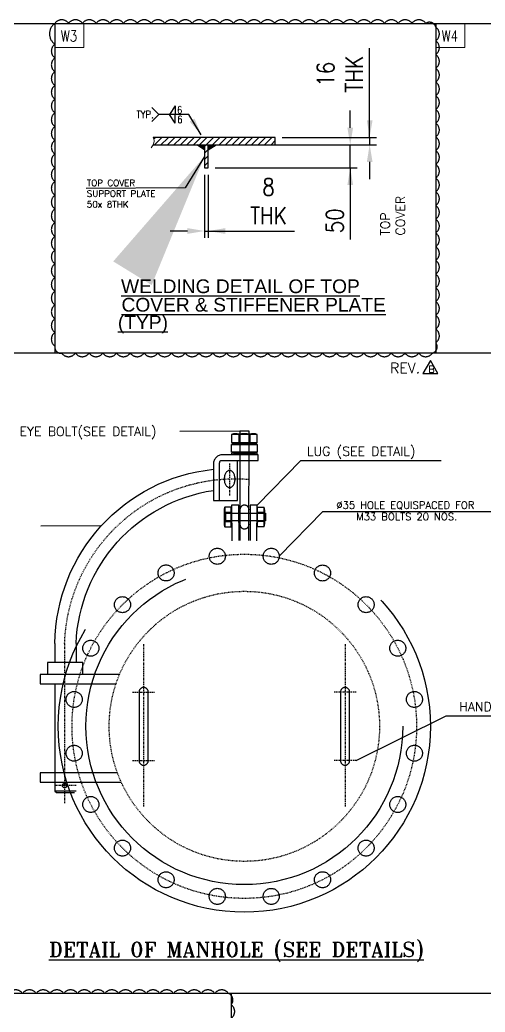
# Model space of a CAD drawing. Header units: inches. Extents: x -100737 to -99065, y -38026 to -37432.
# Drawn here: x -100602.8 to -100535.1, y -37884.6 to -37740 of the extents above; entities that cross this region are included whole.
import ezdxf
from ezdxf.enums import TextEntityAlignment as Align

# ---------------------------------------------------------------- set-up
doc = ezdxf.new("R2010")
doc.units = ezdxf.units.IN
doc.header["$LTSCALE"] = 200
doc.header["$MEASUREMENT"] = 0
for name, pattern in [('CENTER', [2, 1.25, -0.25, 0.25, -0.25]), ('CENTER2', [1.125, 0.75, -0.125, 0.125, -0.125]), ('DASHED', [0.75, 0.5, -0.25]), ('DASHED2', [0.375, 0.25, -0.125])]:
    doc.linetypes.add(name, pattern=pattern)
for name, color, linetype, lineweight in [('AM_5', 3, 'Continuous', 15), ('EQUIPMENT', 4, 'Continuous', 13), ('OBJECT', 7, 'Continuous', 18)]:
    doc.layers.add(name, color=color, linetype=linetype, lineweight=lineweight)
for name, color, linetype in [('CENTER', 1, 'CENTER'), ('DIMENSION', 8, 'Continuous'), ('EQPT', 6, 'Continuous'), ('hatch', 120, 'Continuous'), ('text', 3, 'Continuous')]:
    doc.layers.add(name, color=color, linetype=linetype)
doc.styles.add('ARIAL', font='arial.ttf')
doc.styles.add("ROMAN'S", font='romans.shx')
doc.styles.add('ROMAND', font='romand.shx', dxfattribs={"width": 0.8})
doc.styles.add('ROMANS', font='romans.shx', dxfattribs={"width": 0.85})
doc.styles.add('ROMANT', font='romant.shx')
doc.styles.add('RS', font='ROMANS.shx', dxfattribs={"width": 0.8})
doc.dimstyles.new('VEP-8', dxfattribs={"dimscale": 0, "dimtxt": 2.5, "dimasz": 2.5, "dimexe": 1, "dimexo": 1, "dimgap": 1, "dimtad": 1, "dimdec": 0, "dimlfac": 15, "dimzin": 9, "dimdsep": 46, "dimtxsty": 'ROMANS', "dimcen": 0, "dimclrd": 256, "dimclre": 256, "dimclrt": 3, "dimadec": 0, "dimazin": 2, "dimtfac": 1, "dimtdec": 1, "dimtmove": 0, "dimatfit": 3, "dimfxl": 1, "dimlwd": -1, "dimlwe": -1, "dimarcsym": 1})
doc.dimstyles.new('VEP-8$0', dxfattribs={"dimscale": 0, "dimtxt": 2.5, "dimasz": 2.5, "dimexe": 1, "dimexo": 1, "dimgap": 1, "dimtad": 1, "dimdec": 0, "dimlfac": 15, "dimzin": 9, "dimdsep": 46, "dimtxsty": 'ROMANS', "dimcen": 0, "dimclrd": 256, "dimclre": 256, "dimclrt": 3, "dimadec": 0, "dimazin": 2, "dimtfac": 1, "dimtdec": 1, "dimtmove": 0, "dimatfit": 3, "dimfxl": 1, "dimlwd": -1, "dimlwe": -1, "dimarcsym": 1})

# ---------------------------------------------------------------- blocks, each defined once
blk = doc.blocks.new('*U51')
at = {"layer": 'DIMENSION', "color": 0, "linetype": 'CENTER2', "transparency": 16777216}
blk.add_line((0, 0), (0, 0), dxfattribs=at)
blk = doc.blocks.new('*U53')
at = {"layer": 'DIMENSION', "color": 0, "linetype": 'DASHED'}
blk.add_circle((0, 0), 1.17, dxfattribs=at)
blk = doc.blocks.new('*U52')
at = {"layer": 'DIMENSION', "color": 0, "linetype": 'ByBlock', "lineweight": -2}
for p, rotation in [((-6518.98, -1982.33, 0.01), 18), ((-6503.47, -1982.33, 0.01), 342), ((-6525.97, -1985.9, 0.01), 36), ((-6496.48, -1985.9, 0.01), 324), ((-6531.52, -1991.45, 0.01), 54), ((-6490.93, -1991.45, 0.01), 306), ((-6535.08, -1998.44, 0.01), 72), ((-6487.37, -1998.44, 0.01), 288), ((-6536.31, -2006.19, 0.01), 90), ((-6486.14, -2006.19, 0.01), 270), ((-6535.08, -2013.94, 0.01), 108), ((-6487.37, -2013.94, 0.01), 252), ((-6531.52, -2020.94, 0.01), 126), ((-6490.93, -2020.94, 0.01), 234), ((-6525.97, -2026.49, 0.01), 144), ((-6496.48, -2026.49, 0.01), 216), ((-6518.98, -2030.05, 0.01), 162), ((-6503.47, -2030.05, 0.01), 198), ((-6511.23, -2031.28, 0.01), 180)]:
    blk.add_blockref('*U53', p, dxfattribs=dict(at, rotation=rotation))
at = {"layer": 'DIMENSION', "color": 0, "linetype": 'ByBlock', "lineweight": -2, "transparency": 16777216}
for p, rotation in [((-6518.98, -1982.33, 0.01), 18), ((-6503.47, -1982.33, 0.01), 342), ((-6525.97, -1985.9, 0.01), 36), ((-6496.48, -1985.9, 0.01), 324), ((-6531.52, -1991.45, 0.01), 54), ((-6490.93, -1991.45, 0.01), 306), ((-6535.08, -1998.44, 0.01), 72), ((-6487.37, -1998.44, 0.01), 288), ((-6536.31, -2006.19, 0.01), 90), ((-6486.14, -2006.19, 0.01), 270), ((-6535.08, -2013.94, 0.01), 108), ((-6487.37, -2013.94, 0.01), 252), ((-6531.52, -2020.94, 0.01), 126), ((-6490.93, -2020.94, 0.01), 234), ((-6525.97, -2026.49, 0.01), 144), ((-6496.48, -2026.49, 0.01), 216), ((-6518.98, -2030.05, 0.01), 162), ((-6503.47, -2030.05, 0.01), 198), ((-6511.23, -2031.28, 0.01), 180)]:
    blk.add_blockref('*U53', p, dxfattribs=dict(at, rotation=rotation))
at = {"layer": 'DIMENSION', "color": 0, "linetype": 'ByBlock', "lineweight": -2}
blk.add_blockref('*U53', (-6511.23, -1981.1, 0.01), dxfattribs=at)
blk = doc.blocks.new('*D212')
at = {"layer": 'Defpoints', "color": 0, "transparency": 16777216}
for p in [(-100565.64, -37757.1), (-100563.64, -37758.17), (-100551.88, -37758.17)]:
    blk.add_point(p, dxfattribs=at)
at = {"layer": 'DIMENSION', "transparency": 16777216}
for p, q in [((-100551.88, -37757.1), (-100551.88, -37744.11)), ((-100551.88, -37754.6), (-100551.88, -37752.1)), ((-100564.64, -37757.1), (-100550.88, -37757.1)), ((-100551.88, -37757.1), (-100551.88, -37758.17)), ((-100562.64, -37758.17), (-100550.88, -37758.17)), ((-100551.88, -37760.67), (-100551.88, -37763.17))]:
    blk.add_line(p, q, dxfattribs=at)
for points in [[(-100552.29, -37754.6), (-100551.46, -37754.6), (-100551.88, -37757.1)], [(-100551.46, -37760.67), (-100552.29, -37760.67), (-100551.88, -37758.17)]]:
    blk.add_solid(points, dxfattribs=at)
at = {"layer": 'DIMENSION', "color": 3, "linetype": 'DASHED', "ltscale": 10, "transparency": 16777216, "insert": (-100556.21, -37747.89), "char_height": 2.5, "attachment_point": 5, "rotation": 90, "style": 'ROMANS', "bg_fill": 3, "box_fill_scale": 1.25, "bg_fill_color": 256, "bg_fill_true_color": 13158600, "bg_fill_transparency": 0}
blk.add_mtext('16\\PTHK', dxfattribs=at)
blk = doc.blocks.new('*D213')
at = {"layer": 'Defpoints', "color": 0, "transparency": 16777216}
for p in [(-100575.92, -37761.53), (-100575.39, -37761.53), (-100575.39, -37770.74)]:
    blk.add_point(p, dxfattribs=at)
at = {"layer": 'DIMENSION', "transparency": 16777216}
for p, q in [((-100575.92, -37762.53), (-100575.92, -37771.74)), ((-100575.39, -37762.53), (-100575.39, -37771.74)), ((-100578.42, -37770.74), (-100580.92, -37770.74)), ((-100575.92, -37770.74), (-100575.39, -37770.74)), ((-100575.39, -37770.74), (-100562.82, -37770.74)), ((-100572.89, -37770.74), (-100570.39, -37770.74))]:
    blk.add_line(p, q, dxfattribs=at)
for points in [[(-100578.42, -37771.16), (-100578.42, -37770.32), (-100575.92, -37770.74)], [(-100572.89, -37770.32), (-100572.89, -37771.16), (-100575.39, -37770.74)]]:
    blk.add_solid(points, dxfattribs=at)
at = {"layer": 'DIMENSION', "color": 3, "linetype": 'DASHED', "ltscale": 10, "transparency": 16777216, "insert": (-100566.61, -37766.41), "char_height": 2.5, "attachment_point": 5, "style": 'ROMANS'}
blk.add_mtext('8\\PTHK', dxfattribs=at)
blk = doc.blocks.new('*D214')
at = {"layer": 'Defpoints', "color": 0, "transparency": 16777216}
for p in [(-100575.4, -37758.2), (-100554.71, -37758.2), (-100575.39, -37761.53)]:
    blk.add_point(p, dxfattribs=at)
at = {"layer": 'DIMENSION', "ltscale": 10, "transparency": 16777216}
for p, q in [((-100554.71, -37755.7), (-100554.71, -37753.2)), ((-100574.4, -37758.2), (-100553.71, -37758.2)), ((-100554.71, -37761.53), (-100554.71, -37758.2)), ((-100574.39, -37761.53), (-100553.71, -37761.53)), ((-100554.71, -37761.53), (-100554.71, -37771.97)), ((-100554.71, -37764.03), (-100554.71, -37766.53))]:
    blk.add_line(p, q, dxfattribs=at)
at = {"layer": 'DIMENSION', "transparency": 16777216}
for points in [[(-100555.12, -37755.7), (-100554.29, -37755.7), (-100554.71, -37758.2)], [(-100554.29, -37764.03), (-100555.12, -37764.03), (-100554.71, -37761.53)]]:
    blk.add_solid(points, dxfattribs=at)
at = {"layer": 'DIMENSION', "color": 3, "linetype": 'DASHED', "ltscale": 10, "transparency": 16777216, "insert": (-100556.96, -37769.25), "char_height": 2.5, "attachment_point": 5, "rotation": 90, "style": 'ROMANS'}
blk.add_mtext('50', dxfattribs=at)
blk = doc.blocks.new('REVISION')
at = {"layer": 'DIMENSION', "color": 1, "linetype": 'DASHED2'}
blk.add_lwpolyline([(-2.5, 13.6), (-11.2, 28.6), (-19.9, 13.6)], close=True, dxfattribs=at)
at = {"layer": 'DIMENSION', "color": 1, "linetype": 'DASHED2', "attachment_point": 1, "style": "ROMAN'S"}
for s, insert, char_height, width in [('REV.', (-58.2, 26), 12, 56.203), ('B', (-13.6, 22.6), 8, 5.597)]:
    blk.add_mtext(s, dxfattribs=dict(at, insert=insert, char_height=char_height, width=width))

msp = doc.modelspace()

# ---------------------------------------------------------------- hatches: boundary and pattern name
at = {"layer": 'DIMENSION', "linetype": 'DASHED'}
h = msp.add_hatch(dxfattribs=at)
h.set_pattern_fill('ANSI31', color=256, scale=5.333333, angle=0.18358)
h.set_pattern_definition([(45, (-98725.01046, -36661.7664), (-0.47140452, 0.47140452), [])])
h.paths.add_polyline_path([(-100575.389, -37761.533), (-100575.923, -37761.535), (-100575.933, -37758.202), (-100575.4, -37758.2)])
h.paths.add_polyline_path([(-100565.855, -37766.878), (-100565.837, -37772.58), (-100562.087, -37772.568), (-100562.105, -37766.866)], flags=9)
edge = h.paths.add_edge_path()
edge.add_line((-100565.637, -37757.102), (-100565.634, -37758.169))
edge.add_line((-100565.634, -37758.169), (-100583.411, -37758.226))
edge.add_spline(control_points=[(-100583.411, -37758.226), (-100583.356, -37758.093), (-100583.253, -37757.808), (-100583.225, -37757.523), (-100583.425, -37757.159)], knot_values=[0, 0, 0, 0, 6.2007036, 13.1771956, 13.1771956, 13.1771956, 13.1771956], degree=3, periodic=0)
edge.add_line((-100583.425, -37757.159), (-100565.637, -37757.102))
at = {"layer": 'hatch', "lineweight": 15, "ltscale": 0.01}
for points in [[(-100575.92, -37758.915), (-100575.923, -37758.169), (-100577.065, -37758.172)], [(-100575.397, -37758.913), (-100575.399, -37758.167), (-100574.256, -37758.163)]]:
    msp.add_hatch(color=256, dxfattribs=at).paths.add_polyline_path(points)

# ---------------------------------------------------------------- linework, layer by layer
at = {"layer": 'CENTER'}
for p, q in [((-100570.771, -37799.921), (-100579.539, -37799.965)), ((-100568.27, -37810.709), (-100561.905, -37804.173)), ((-100561.905, -37804.173), (-100541.489, -37804.173)), ((-100565.045, -37818.153), (-100558.68, -37811.617)), ((-100558.68, -37811.617), (-100531.432, -37811.617)), ((-100591.004, -37813.726), (-100599.772, -37813.77)), ((-100553.853, -37847.929), (-100540.725, -37841.394)), ((-100540.725, -37841.394), (-100515.97, -37841.394))]:
    msp.add_line(p, q, dxfattribs=at)
at = {"layer": 'CENTER', "linetype": 'CENTER', "ltscale": 0.001}
for p, q in [((-100572.271, -37804.636), (-100572.271, -37809.28)), ((-100596.3, -37830.856), (-100596.3, -37854.149)), ((-100584.794, -37830.955), (-100584.794, -37854.67)), ((-100555.461, -37830.955), (-100555.461, -37854.67)), ((-100586.403, -37837.929), (-100583.115, -37837.929)), ((-100553.853, -37837.929), (-100557.141, -37837.929)), ((-100586.403, -37847.929), (-100583.115, -37847.929)), ((-100553.853, -37847.929), (-100557.141, -37847.929)), ((-100553.853, -37847.929), (-100557.141, -37847.929)), ((-100594.633, -37851.561), (-100597.705, -37851.561))]:
    msp.add_line(p, q, dxfattribs=at)
at = {"layer": 'CENTER', "linetype": 'CENTER', "ltscale": 0.0001}
msp.add_circle((-100570.136, -37842.929), 25.087, dxfattribs=at)
at = {"layer": 'CENTER', "linetype": 'CENTER', "ltscale": 0.0001, "extrusion": (0, 0, -1)}
msp.add_arc((100571.483, -37831.669), 24.83, 1.87518, 94.69944, dxfattribs=at)
at = {"layer": 'DIMENSION'}
for p, q in [((-100706.947, -37740.486), (-100308.568, -37740.486)), ((-100597.714, -37740.486), (-100597.714, -37788.539)), ((-100542.25, -37740.486), (-100542.25, -37788.539)), ((-100493.34, -37788.539), (-100706.947, -37788.539)), ((-100493.34, -37881.863), (-100706.947, -37881.863)), ((-100572.054, -37881.863), (-100572.054, -37951.025))]:
    msp.add_line(p, q, dxfattribs=at)
at = {"layer": 'DIMENSION', "color": 7, "linetype": 'DASHED'}
for p, q in [((-100580.178, -37752.517, -0.002), (-100581.006, -37753.767, -0.002)), ((-100580.178, -37752.517, -0.002), (-100580.189, -37753.769, -0.002)), ((-100580.178, -37755.02, -0.002), (-100581.006, -37753.767, -0.002)), ((-100580.178, -37755.02, -0.002), (-100580.189, -37753.769, -0.002)), ((-100565.635, -37757.102, -0.002), (-100583.412, -37757.102, -0.002)), ((-100575.402, -37757.102, -0.002), (-100575.935, -37757.102, -0.002)), ((-100583.423, -37758.169, -0.002), (-100565.635, -37758.169, -0.002)), ((-100575.923, -37758.927, -0.002), (-100577.057, -37758.169, -0.002)), ((-100575.933, -37758.202, -0.002), (-100575.923, -37761.535, -0.002)), ((-100575.389, -37761.533, -0.002), (-100575.4, -37758.2, -0.002)), ((-100575.389, -37758.916, -0.002), (-100574.251, -37758.169, -0.002)), ((-100575.923, -37761.535, -0.002), (-100575.389, -37761.533, -0.002))]:
    msp.add_line(p, q, dxfattribs=at)
at = {"layer": 'DIMENSION', "color": 0, "linetype": 'DASHED'}
for p, q in [((-100568.27, -37800.421), (-100571.985, -37800.421)), ((-100571.985, -37800.421), (-100571.985, -37801.564)), ((-100571.485, -37800.278), (-100568.77, -37800.278)), ((-100570.928, -37800.421), (-100570.928, -37801.564)), ((-100569.449, -37799.921), (-100570.771, -37799.921)), ((-100570.771, -37799.921), (-100570.761, -37815.843)), ((-100569.459, -37815.844), (-100569.449, -37799.921)), ((-100569.328, -37800.421), (-100569.328, -37801.564)), ((-100568.27, -37801.564), (-100568.27, -37800.421)), ((-100571.985, -37801.564), (-100568.27, -37801.564)), ((-100571.985, -37801.85), (-100568.27, -37801.85)), ((-100571.985, -37802.993), (-100571.985, -37801.85)), ((-100571.485, -37801.707), (-100568.77, -37801.707)), ((-100568.27, -37801.85), (-100568.27, -37802.993)), ((-100568.127, -37803.35), (-100573.295, -37803.35)), ((-100568.27, -37802.993), (-100571.985, -37802.993)), ((-100568.27, -37803.136), (-100571.985, -37803.136)), ((-100571.985, -37803.136), (-100571.985, -37803.35)), ((-100571.485, -37803.136), (-100568.77, -37803.136)), ((-100568.27, -37803.35), (-100568.27, -37803.136)), ((-100568.127, -37804.207), (-100568.127, -37803.35)), ((-100574.629, -37804.683), (-100574.629, -37809.994)), ((-100573.771, -37804.541), (-100573.771, -37809.994)), ((-100573.438, -37804.207), (-100568.127, -37804.207)), ((-100571.128, -37809.994), (-100571.128, -37804.207)), ((-100574.629, -37809.994), (-100573.771, -37809.994)), ((-100573.771, -37809.994), (-100571.128, -37809.994)), ((-100570.914, -37810.709), (-100571.985, -37810.709)), ((-100571.985, -37810.709), (-100571.963, -37815.898)), ((-100570.904, -37815.847), (-100570.914, -37810.709)), ((-100569.27, -37810.709), (-100569.282, -37815.849)), ((-100568.27, -37810.709), (-100569.27, -37810.709)), ((-100568.293, -37815.898), (-100568.27, -37810.709)), ((-100573.057, -37811.376), (-100573.057, -37813.471)), ((-100572.986, -37810.995), (-100572.986, -37813.852)), ((-100572.057, -37810.995), (-100572.986, -37810.995)), ((-100571.985, -37811.757), (-100572.986, -37811.757)), ((-100572.986, -37811.757), (-100571.985, -37811.757)), ((-100572.843, -37812.995), (-100572.843, -37811.852)), ((-100572.843, -37811.852), (-100567.056, -37811.852)), ((-100572.057, -37813.852), (-100572.057, -37810.995)), ((-100571.985, -37811.376), (-100571.985, -37813.471)), ((-100570.771, -37811.358), (-100570.771, -37811.358)), ((-100568.27, -37811.376), (-100568.27, -37813.471)), ((-100567.27, -37811.757), (-100568.27, -37811.757)), ((-100568.199, -37813.852), (-100568.199, -37810.995)), ((-100568.199, -37810.995), (-100567.27, -37810.995)), ((-100567.27, -37810.995), (-100567.27, -37813.852)), ((-100567.199, -37811.376), (-100567.199, -37813.471)), ((-100567.056, -37811.852), (-100567.056, -37812.995)), ((-100571.97, -37813.09), (-100572.986, -37813.09)), ((-100572.986, -37813.09), (-100571.985, -37813.09)), ((-100567.056, -37812.995), (-100572.843, -37812.995)), ((-100567.27, -37813.09), (-100568.27, -37813.09)), ((-100572.986, -37813.852), (-100572.057, -37813.852)), ((-100567.27, -37813.852), (-100568.199, -37813.852)), ((-100597.705, -37830.856), (-100597.705, -37833.642)), ((-100594.633, -37830.856), (-100594.633, -37833.642)), ((-100593.633, -37833.642), (-100598.777, -37833.642)), ((-100598.777, -37833.642), (-100598.777, -37835.357)), ((-100593.633, -37835.357), (-100593.633, -37833.642)), ((-100588.298, -37835.357), (-100599.849, -37835.357)), ((-100599.849, -37835.357), (-100599.849, -37836.715)), ((-100599.849, -37836.715), (-100588.806, -37836.715)), ((-100597.705, -37836.715), (-100597.705, -37852.361)), ((-100585.461, -37837.929), (-100585.461, -37847.929)), ((-100584.128, -37847.929), (-100584.128, -37837.929)), ((-100556.128, -37837.929), (-100556.128, -37847.929)), ((-100554.794, -37847.929), (-100554.794, -37837.929)), ((-100588.605, -37849.718), (-100599.849, -37849.718)), ((-100599.849, -37849.718), (-100599.849, -37851.075)), ((-100599.849, -37851.075), (-100588.048, -37851.075)), ((-100594.633, -37852.361), (-100597.705, -37852.361)), ((-100597.705, -37852.361), (-100597.491, -37852.575)), ((-100597.491, -37852.575), (-100594.848, -37852.575))]:
    msp.add_line(p, q, dxfattribs=at)
at = {"layer": 'DIMENSION', "color": 32, "lineweight": 15}
for points in [[(-100597.714, -37740.486), (-100593.485, -37740.486), (-100593.485, -37744.008), (-100597.714, -37744.008)], [(-100542.25, -37740.486), (-100538.021, -37740.486), (-100538.021, -37744.008), (-100542.25, -37744.008)]]:
    msp.add_lwpolyline(points, close=True, dxfattribs=at)
at = {"layer": 'DIMENSION', "color": 6, "linetype": 'DASHED', "ltscale": 10}
msp.add_lwpolyline([(-100604.428, -37881.863, -0.5206), (-100602.428, -37881.863, -0.5206), (-100600.428, -37881.863, -0.5206), (-100598.428, -37881.863, -0.5206), (-100596.428, -37881.863, -0.5206), (-100594.428, -37881.863, -0.5206), (-100592.428, -37881.863, -0.5206), (-100590.428, -37881.863, -0.5206), (-100588.428, -37881.863, -0.5206), (-100586.428, -37881.863, -0.5206), (-100584.428, -37881.863, -0.5206), (-100582.428, -37881.863, -0.5206), (-100580.428, -37881.863, -0.5206), (-100578.428, -37881.863, -0.5206), (-100576.428, -37881.863, -0.5206), (-100574.428, -37881.863, -0.5206), (-100572.428, -37881.863, -0.5206), (-100572.054, -37883.489, -0.5206), (-100572.054, -37885.489, -0.5206)], format="xyb", dxfattribs=at)
at = {"layer": 'DIMENSION', "color": 0, "linetype": 'DASHED'}
for centre, radius in [((-100570.128, -37842.929), 27.093), ((-100570.128, -37842.929), 23.07), ((-100596.3, -37851.561), 0.32)]:
    msp.add_circle(centre, radius, dxfattribs=at)
at = {"layer": 'DIMENSION', "color": 7, "linetype": 'DASHED', "ltscale": 0.0001}
msp.add_circle((-100570.128, -37842.929), 19.685, dxfattribs=at)
at = {"layer": 'DIMENSION', "color": 0, "linetype": 'DASHED'}
for centre, radius, start, end in [((-100571.457, -37801.325), 1.047, 59.67785, 120.32215), ((-100570.128, -37802.589), 2.311, 69.74636, 110.25364), ((-100568.799, -37801.325), 1.047, 59.67785, 120.32215), ((-100571.457, -37800.66), 1.047, 239.67785, 300.32215), ((-100571.457, -37802.754), 1.047, 59.67785, 120.32215), ((-100570.128, -37799.396), 2.311, 249.74636, 290.25364), ((-100570.128, -37804.018), 2.311, 69.74636, 110.25364), ((-100568.799, -37800.66), 1.047, 239.67785, 300.32215), ((-100568.799, -37802.754), 1.047, 59.67785, 120.32215), ((-100573.295, -37804.683), 1.333, 90, 180), ((-100571.457, -37802.089), 1.047, 239.67785, 300.32215), ((-100570.128, -37800.825), 2.311, 249.74636, 290.25364), ((-100568.799, -37802.089), 1.047, 239.67785, 300.32215), ((-100573.438, -37804.541), 0.333, 90, 180), ((-100570.11, -37811.352), 0.661, 359.47826, 180.52174), ((-100572.005, -37811.376), 1.052, 158.76495, 201.23505), ((-100569.911, -37812.423), 3.146, 167.76636, 192.23364), ((-100573.038, -37811.376), 1.052, 338.76495, 21.23505), ((-100575.132, -37812.423), 3.146, 347.76636, 12.23364), ((-100567.218, -37811.376), 1.052, 158.76495, 201.23505), ((-100565.124, -37812.423), 3.146, 167.76636, 192.23364), ((-100568.251, -37811.376), 1.052, 338.76495, 21.23505), ((-100570.345, -37812.423), 3.146, 347.76636, 12.23364), ((-100572.005, -37813.471), 1.052, 158.76495, 201.23505), ((-100573.038, -37813.471), 1.052, 338.76495, 21.23505), ((-100570.11, -37813.494), 0.661, 179.47826, 0.52174), ((-100567.218, -37813.471), 1.052, 158.76495, 201.23505), ((-100568.251, -37813.471), 1.052, 338.76495, 21.23505), ((-100584.794, -37837.929), 0.667, 0, 180), ((-100555.461, -37837.929), 0.667, 0, 180), ((-100584.794, -37847.929), 0.667, 180, 0), ((-100555.461, -37847.929), 0.667, 180, 0)]:
    msp.add_arc(centre, radius, start, end, dxfattribs=at)
at = {"layer": 'DIMENSION', "color": 0, "linetype": 'DASHED', "extrusion": (0, 0, -1)}
for centre, radius, start, end in [((100571.937, -37831.093), 25.77, 0.52718, 84.00406), ((100571.095, -37831.836), 23.559, 2.38279, 81.37337)]:
    msp.add_arc(centre, radius, start, end, dxfattribs=at)
msp.add_ellipse((-100572.271, -37806.886), major_axis=(0, 1.249), ratio=0.6296906, dxfattribs=at)
at = {"layer": 'EQUIPMENT', "color": 8, "lineweight": 15, "ltscale": 75}
for p in [(-100583.599, -37752.718, -0.002), (-100583.604, -37754.796, -0.002)]:
    msp.add_line(p, (-100582.562, -37753.76, -0.002), dxfattribs=at)
at = {"layer": 'hatch', "lineweight": 15, "ltscale": 0.01}
msp.add_open_spline([(-100583.412, -37757.102, 0.065), (-100583.357, -37757.235, 0.065), (-100583.235, -37757.57, 0.065), (-100583.216, -37757.908, 0.065), (-100583.711, -37758.627, 0.065)], degree=3, knots=[46.085605, 46.085605, 46.085605, 46.085605, 52.2863086, 61.652483, 61.652483, 61.652483, 61.652483], dxfattribs=at)

# ---------------------------------------------------------------- block references
at = {"layer": 'DIMENSION', "color": 6, "linetype": 'DASHED2', "xscale": 0.1252646215129461, "yscale": 0.1252646215129461, "zscale": 0.1252646215129461}
msp.add_blockref('REVISION', (-100541.622, -37793.214, -2.683), dxfattribs=at)
at = {"layer": 'DIMENSION', "color": 0, "linetype": 'DASHED', "rotation": 8.999999999999984}
msp.add_blockref('*U52', (-94452.912, -34842.859, -0.009), dxfattribs=at)
at = {"layer": 'DIMENSION', "color": 0, "linetype": 'CENTER2'}
msp.add_blockref('*U51', (-100568.199, -37812.423), dxfattribs=at)

# ---------------------------------------------------------------- texts
at = {"layer": 'AM_5', "insert": (-100593.069, -37763.268, -0.002), "char_height": 0.93333, "width": 16.64975, "attachment_point": 1, "style": "ROMAN'S"}
msp.add_mtext('TOP COVER\\PSUPPORT PLATE\\P50x 8THK', dxfattribs=at)
at = {"layer": 'AM_5', "insert": (-100550.291, -37771.397, -0.002), "char_height": 1.3333, "width": 4.42927, "attachment_point": 1, "rotation": 90, "style": "ROMAN'S"}
msp.add_mtext('TOP COVER', dxfattribs=at)
at = {"layer": 'DIMENSION', "color": 3, "style": 'ROMANS'}
for s, p in [('%%C35 HOLE EQUISPACED FOR', (-100556.744, -37811.223)), ('M33 BOLTS 20 NOS.', (-100553.847, -37812.899))]:
    msp.add_text(s, height=1.06667, dxfattribs=at).set_placement(p)
at = {"layer": 'EQPT', "style": 'ARIAL'}
for s, p in [('%%UWELDING DETAIL OF TOP', (-100588.085, -37779.792, 0.002)), ('%%UCOVER & STIFFENER PLATE', (-100588.017, -37782.485, 0.002)), ('%%U(TYP)', (-100588.542, -37785.043, 0.054))]:
    msp.add_text(s, height=2, dxfattribs=at).set_placement(p)
at = {"layer": 'OBJECT', "color": 3, "lineweight": 15, "style": 'RS', "width": 0.85}
msp.add_text('TYP.', height=1.0667, dxfattribs=at).set_placement((-100585.845, -37754.277, -0.002))
at = {"layer": 'OBJECT', "color": 3, "lineweight": 15, "char_height": 1.067, "width": 0.88971, "attachment_point": 1, "style": 'RS'}
for insert in [(-100579.902, -37752.559, -0.002), (-100579.878, -37753.945, -0.002)]:
    msp.add_mtext('6', dxfattribs=dict(at, insert=insert))
at = {"layer": 'text', "style": 'ROMANS'}
for s, p in [('EYE BOLT(SEE DETAIL)', (-100602.865, -37800.612)), ('LUG (SEE DETAIL)', (-100561.027, -37803.504)), ('HANDLE (SEE DETAIL)', (-100538.836, -37840.724))]:
    msp.add_text(s, height=1.33333, dxfattribs=at).set_placement(p)
at = {"layer": 'text', "color": 6, "style": 'ROMANT'}
msp.add_text('%%UDETAIL OF MANHOLE (SEE DETAILS)', height=2.13333, dxfattribs=at).set_placement((-100571.289, -37876.525, -0.905), align=Align.CENTER)
at = {"layer": 'text', "color": 64, "lineweight": 15, "insert": (-100595.661, -37742.325), "char_height": 1.5747, "attachment_point": 5, "style": 'ROMAND'}
msp.add_mtext('\\A1;W3', dxfattribs=at)
at = {"layer": 'text', "color": 64, "lineweight": 15, "insert": (-100540.197, -37742.325), "char_height": 1.5747, "width": 2.94003, "attachment_point": 5, "style": 'ROMAND'}
msp.add_mtext('\\A1;W4', dxfattribs=at)

# ---------------------------------------------------------------- leaders
msp.add_leader([(-100575.928, -37759.868, -0.002), (-100578.763, -37764.468, -0.002), (-100593.161, -37764.54, -0.002)], dimstyle='VEP-8', override={"dimscale": 8})
at = {"layer": 'DIMENSION'}
msp.add_leader([(-100576.414, -37756.703, -0.002), (-100578.229, -37753.771, -0.002), (-100582.562, -37753.76, -0.002)], dimstyle='VEP-8', override={"dimscale": 1}, dxfattribs=at)

# ---------------------------------------------------------------- next in the draw order: dimensions: what is measured, and where the dimension line sits
at = {"layer": 'DIMENSION', "color": 7, "linetype": 'DASHED'}
dim = msp.add_linear_dim(base=(-100551.878, -37758.169, -0.002), p1=(-100565.635, -37757.102, -0.002), p2=(-100563.635, -37758.169, -0.002), angle=90, text='16\\PTHK', dimstyle='VEP-8$0', override={"dimscale": 1, "dimtxt": 2.5, "dimlfac": 1, "dimtxsty": 'ROMANS', "dimfxl": 1.5, "dimtfill": 1}, dxfattribs=at)
dim.commit()
dim.dimension.update_dxf_attribs({"geometry": '*D212', "text_midpoint": (-100551.878, -37747.89, -0.002), "dimtype": 160})

# ---------------------------------------------------------------- next in the draw order: linework, layer by layer
msp.add_line((-100565.635, -37758.169, -0.002), (-100565.635, -37757.102, -0.002), dxfattribs=at)
at = {"layer": 'DIMENSION', "color": 6, "linetype": 'DASHED', "ltscale": 10}
msp.add_lwpolyline([(-100597.714, -37740.486, -0.5206), (-100595.714, -37740.486, -0.5206), (-100593.714, -37740.486, -0.5206), (-100591.714, -37740.486, -0.5206), (-100589.714, -37740.486, -0.5206), (-100587.714, -37740.486, -0.5206), (-100585.714, -37740.486, -0.5206), (-100583.714, -37740.486, -0.5206), (-100581.714, -37740.486, -0.5206), (-100579.714, -37740.486, -0.5206), (-100577.714, -37740.486, -0.5206), (-100575.714, -37740.486, -0.5206), (-100573.714, -37740.486, -0.5206), (-100571.714, -37740.486, -0.5206), (-100569.714, -37740.486, -0.5206), (-100567.714, -37740.486, -0.5206), (-100565.714, -37740.486, -0.5206), (-100563.714, -37740.486, -0.5206), (-100561.714, -37740.486, -0.5206), (-100559.714, -37740.486, -0.5206), (-100557.714, -37740.486, -0.5206), (-100555.714, -37740.486, -0.5206), (-100553.714, -37740.486, -0.5206), (-100551.714, -37740.486, -0.5206), (-100549.714, -37740.486, -0.5206), (-100547.714, -37740.486, -0.5206), (-100545.714, -37740.486, -0.5206), (-100543.714, -37740.486, -0.5206), (-100542.25, -37741.022, -0.5206), (-100542.25, -37743.022, -0.5206), (-100542.25, -37745.022, -0.5206), (-100542.25, -37747.022, -0.5206), (-100542.25, -37749.022, -0.5206), (-100542.25, -37751.022, -0.5206), (-100542.25, -37753.022, -0.5206), (-100542.25, -37755.022, -0.5206), (-100542.25, -37757.022, -0.5206), (-100542.25, -37759.022, -0.5206), (-100542.25, -37761.022, -0.5206), (-100542.25, -37763.022, -0.5206), (-100542.25, -37765.022, -0.5206), (-100542.25, -37767.022, -0.5206), (-100542.25, -37769.022, -0.5206), (-100542.25, -37771.022, -0.5206), (-100542.25, -37773.022, -0.5206), (-100542.25, -37775.022, -0.5206), (-100542.25, -37777.022, -0.5206), (-100542.25, -37779.022, -0.5206), (-100542.25, -37781.022, -0.5206), (-100542.25, -37783.022, -0.5206), (-100542.25, -37785.022, -0.5206), (-100542.25, -37787.022, -0.5206), (-100542.733, -37788.539, -0.5206), (-100544.733, -37788.539, -0.5206), (-100546.733, -37788.539, -0.5206), (-100548.733, -37788.539, -0.5206), (-100550.733, -37788.539, -0.5206), (-100552.733, -37788.539, -0.5206), (-100554.733, -37788.539, -0.5206), (-100556.733, -37788.539, -0.5206), (-100558.733, -37788.539, -0.5206), (-100560.733, -37788.539, -0.5206), (-100562.733, -37788.539, -0.5206), (-100564.733, -37788.539, -0.5206), (-100566.733, -37788.539, -0.5206), (-100568.733, -37788.539, -0.5206), (-100570.733, -37788.539, -0.5206), (-100572.733, -37788.539, -0.5206), (-100574.733, -37788.539, -0.5206), (-100576.733, -37788.539, -0.5206), (-100578.733, -37788.539, -0.5206), (-100580.733, -37788.539, -0.5206), (-100582.733, -37788.539, -0.5206), (-100584.733, -37788.539, -0.5206), (-100586.733, -37788.539, -0.5206), (-100588.733, -37788.539, -0.5206), (-100590.733, -37788.539, -0.5206), (-100592.733, -37788.539, -0.5206), (-100594.733, -37788.539, -0.5206), (-100596.733, -37788.539, -0.5206), (-100597.714, -37787.52, -0.5206), (-100597.714, -37785.52, -0.5206), (-100597.714, -37783.52, -0.5206), (-100597.714, -37781.52, -0.5206), (-100597.714, -37779.52, -0.5206), (-100597.714, -37777.52, -0.5206), (-100597.714, -37775.52, -0.5206), (-100597.714, -37773.52, -0.5206), (-100597.714, -37771.52, -0.5206), (-100597.714, -37769.52, -0.5206), (-100597.714, -37767.52, -0.5206), (-100597.714, -37765.52, -0.5206), (-100597.714, -37763.52, -0.5206), (-100597.714, -37761.52, -0.5206), (-100597.714, -37759.52, -0.5206), (-100597.714, -37757.52, -0.5206), (-100597.714, -37755.52, -0.5206), (-100597.714, -37753.52, -0.5206), (-100597.714, -37751.52, -0.5206), (-100597.714, -37749.52, -0.5206), (-100597.714, -37747.52, -0.5206), (-100597.714, -37745.52, -0.5206), (-100597.714, -37743.52, -0.5206)], format="xyb", close=True, dxfattribs=at)

# ---------------------------------------------------------------- next in the draw order: dimensions: what is measured, and where the dimension line sits
at = {"layer": 'DIMENSION', "color": 0, "linetype": 'DASHED', "ltscale": 10}
dim = msp.add_linear_dim(base=(-100554.706, -37758.2, -0.002), p1=(-100575.389, -37761.533, -0.002), p2=(-100575.4, -37758.2, -0.002), angle=90, dimstyle='VEP-8$0', override={"dimscale": 1, "dimtxt": 2.5, "dimtxsty": 'ROMANS', "dimtfill": 0}, dxfattribs=at)
dim.commit()
dim.dimension.update_dxf_attribs({"geometry": '*D214', "text_midpoint": (-100554.706, -37769.253, -0.002), "dimtype": 160})
at = {"layer": 'DIMENSION', "color": 0, "linetype": 'DASHED'}
dim = msp.add_linear_dim(base=(-100575.389, -37770.74, -0.002), p1=(-100575.923, -37761.535, -0.002), p2=(-100575.389, -37761.533, -0.002), text='<>\\PTHK', dimstyle='VEP-8$0', override={"dimscale": 1, "dimtxt": 2.5}, dxfattribs=at)
dim.commit()
dim.dimension.update_dxf_attribs({"geometry": '*D213', "text_midpoint": (-100566.607, -37770.74, -0.002), "dimtype": 160})

doc.saveas('drawing.dxf')
